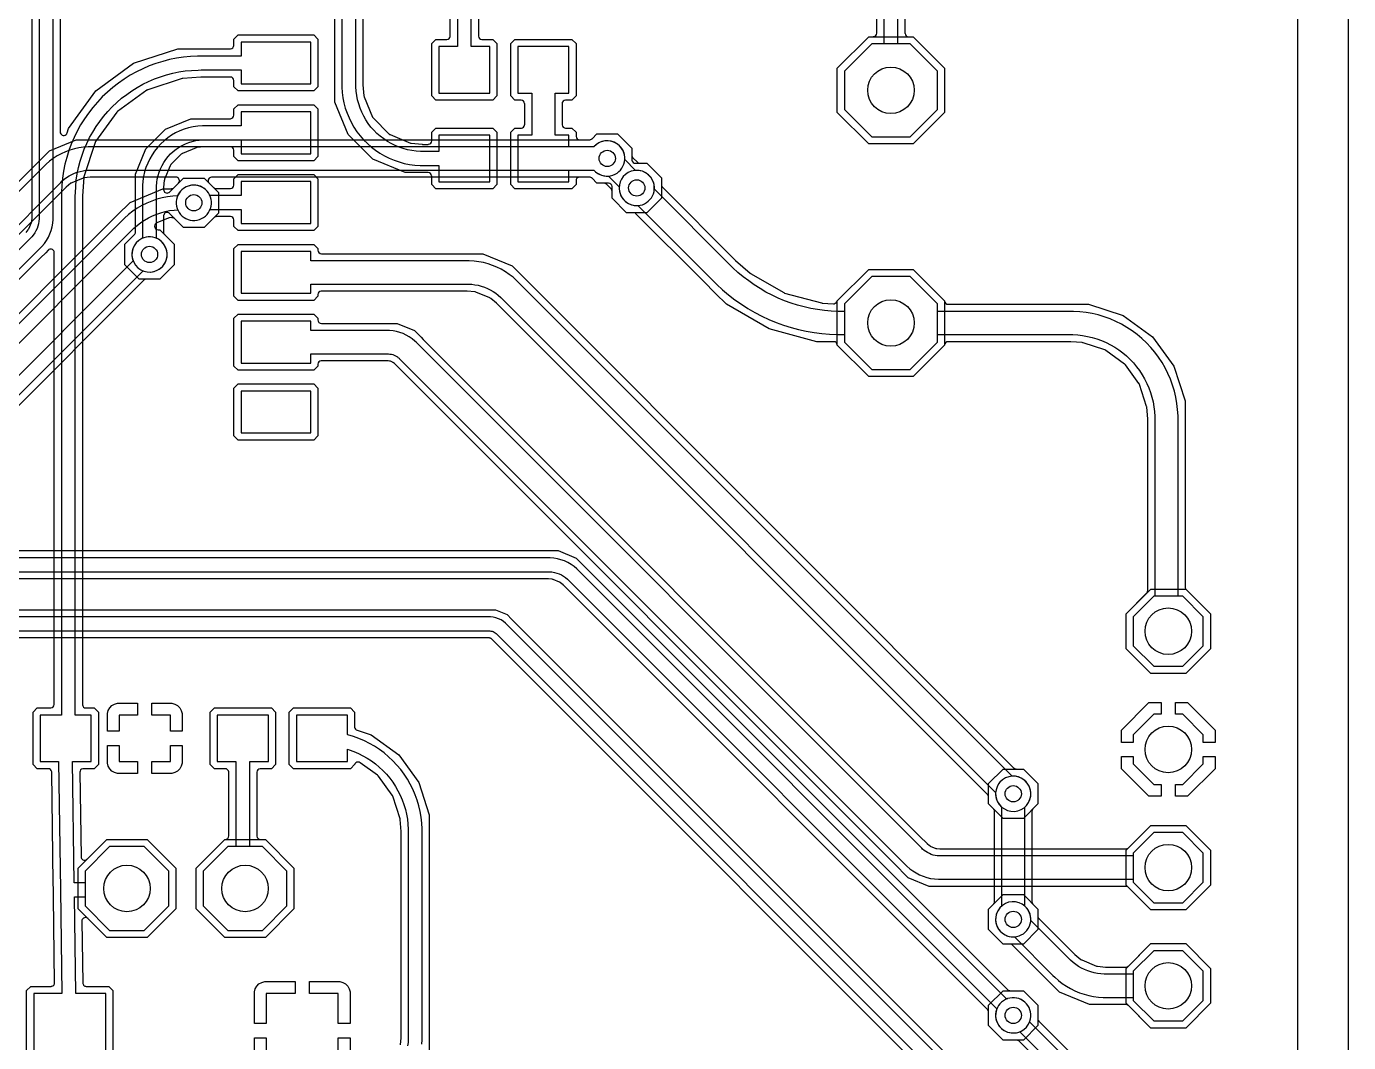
# Model space of a CAD drawing. Header units: millimetres. Extents: x 0 to 95, y 0 to 50.
# Drawn here: x 66.57 to 95, y 16.72 to 38.55 of the extents above; entities that cross this region are included whole.
import ezdxf

# ---------------------------------------------------------------- set-up
doc = ezdxf.new("R2010")
doc.units = ezdxf.units.MM

msp = doc.modelspace()

# ---------------------------------------------------------------- linework, layer by layer
at = {"layer": '16_copper'}
for points in [[(93.908, 6.484), (93.908, 43.516), (93.907, 43.524), (93.906, 43.533, 0.087654), (93.896, 43.557), (93.891, 43.563), (93.885, 43.57), (88.57, 48.885), (88.563, 48.891), (88.557, 48.896, 0.087651), (88.532, 48.906), (88.525, 48.907), (88.516, 48.908), (72.259, 48.908), (72.253, 48.907, 0.392588), (72.182, 48.832), (72.182, 43.37), (54.183, 43.37), (54.183, 48.832), (54.182, 48.837, 0.392588), (54.106, 48.908), (6.484, 48.908)], [(65.597, 34.416), (66.707, 35.526), (66.707, 35.526), (67.066, 35.885), (67.636, 36.121), (78.678, 36.121), (78.686, 36.122), (78.695, 36.123, 0.087654), (78.719, 36.133), (78.725, 36.138), (78.732, 36.143), (78.838, 36.249), (79.277, 36.249), (79.588, 35.939), (79.588, 35.789), (79.589, 35.78), (79.59, 35.772, 0.087654), (79.6, 35.747), (79.605, 35.742), (79.61, 35.735), (79.709, 35.637), (79.715, 35.632), (79.722, 35.626, 0.087651), (79.746, 35.616), (79.754, 35.616), (79.763, 35.614), (79.912, 35.614), (80.223, 35.304), (80.223, 35.154), (80.224, 35.147), (80.224, 35.142), (80.225, 35.14), (80.225, 35.137, 0.01577), (80.226, 35.132), (80.229, 35.126), (80.23, 35.121), (80.232, 35.119), (80.233, 35.117, 0.06891), (80.245, 35.1), (81.817, 33.528), (81.819, 33.527), (81.82, 33.525), (82.13, 33.254), (82.136, 33.25), (82.142, 33.245), (82.853, 32.835), (82.86, 32.832), (82.871, 32.827), (83.665, 32.614), (83.671, 32.614), (83.679, 32.612), (83.925, 32.596), (83.933, 32.596), (83.941, 32.597, 0.259317), (84.005, 32.657), (84.005, 32.658), (84.681, 33.335), (85.636, 33.335), (86.311, 32.66), (86.311, 31.705), (85.636, 31.03), (84.681, 31.03), (84.006, 31.705), (84.006, 31.71, 0.392588), (83.93, 31.78), (83.565, 31.78), (82.541, 32.054), (81.623, 32.585), (81.388, 32.819), (81.388, 32.819), (81.129, 33.079), (81.129, 33.079), (81.108, 33.1), (79.676, 34.531), (79.67, 34.536), (79.663, 34.541, 0.087651), (79.639, 34.551), (79.631, 34.552), (79.622, 34.553), (79.473, 34.553), (79.162, 34.864), (79.162, 35.014), (79.161, 35.022), (79.16, 35.031, 0.087654), (79.15, 35.055), (79.145, 35.061), (79.14, 35.068), (79.041, 35.166), (79.035, 35.171), (79.028, 35.176, 0.087651), (79.004, 35.186), (78.996, 35.187), (78.987, 35.188), (78.838, 35.188), (78.732, 35.294), (78.725, 35.299), (78.719, 35.305, 0.087651), (78.694, 35.315), (78.687, 35.315), (78.678, 35.316), (70.552, 35.316), (70.549, 35.316), (70.546, 35.316, 0.548396), (70.485, 35.203), (70.491, 35.196), (70.495, 35.19, 0.015772), (70.498, 35.186), (70.698, 34.986), (70.698, 34.546), (70.387, 34.236), (69.948, 34.236), (69.76, 34.424), (69.759, 34.424), (69.758, 34.425, 0.144302), (69.719, 34.445), (69.708, 34.445), (69.7, 34.446), (69.699, 34.445), (69.698, 34.446), (69.638, 34.44, 0.004816), (69.636, 34.439), (69.622, 34.436), (69.617, 34.434, 0.001963), (69.616, 34.434), (69.37, 34.332), (69.364, 34.329), (69.358, 34.326, 0.747777), (69.399, 34.186), (69.435, 34.186), (69.746, 33.875), (69.746, 33.435), (69.435, 33.124), (69.144, 33.124), (69.135, 33.123), (69.127, 33.123, 0.087654), (69.102, 33.112), (69.097, 33.107), (69.09, 33.102), (62.99, 27.003)], [(65.919, 33.815), (67.309, 35.205), (67.332, 35.228), (67.38, 35.27), (67.432, 35.308), (67.486, 35.343), (67.542, 35.374), (67.601, 35.4), (67.661, 35.423), (67.722, 35.441), (67.785, 35.454), (67.849, 35.464), (67.913, 35.468), (67.945, 35.469), (78.773, 35.469), (78.808, 35.434, 0.198813), (79.082, 35.341), (79.314, 35.108), (79.314, 35.059, 0.414103), (79.717, 34.706), (81.356, 33.067), (81.415, 33.007), (81.54, 32.893), (81.669, 32.785), (81.804, 32.682), (81.942, 32.585), (82.085, 32.494), (82.231, 32.409), (82.381, 32.331), (82.534, 32.26), (82.69, 32.195), (82.849, 32.137), (83.011, 32.086), (83.174, 32.043), (83.339, 32.006), (83.505, 31.977), (83.673, 31.955), (83.841, 31.94), (84.01, 31.933), (84.159, 31.933), (84.159, 31.768), (84.745, 31.183), (85.573, 31.183), (86.159, 31.768), (86.159, 32.597), (85.573, 33.183), (84.745, 33.183), (84.159, 32.597), (84.159, 32.433), (84.095, 32.433), (84.021, 32.433), (83.874, 32.44), (83.728, 32.453), (83.582, 32.472), (83.437, 32.497), (83.293, 32.529), (83.151, 32.567), (83.01, 32.612), (82.872, 32.662), (82.736, 32.718), (82.603, 32.78), (82.472, 32.848), (82.345, 32.922), (82.22, 33.001), (82.1, 33.086), (81.983, 33.175), (81.87, 33.27), (81.762, 33.369), (81.709, 33.421), (80.071, 35.059), (80.071, 35.109, 0.414103), (79.668, 35.462), (79.436, 35.694), (79.436, 35.744, 0.668045), (78.773, 35.969), (67.895, 35.969), (67.795, 35.962), (67.696, 35.947), (67.599, 35.926), (67.503, 35.898), (67.409, 35.863), (67.318, 35.821), (67.23, 35.774), (67.146, 35.72), (67.066, 35.66), (66.991, 35.594), (66.955, 35.559), (65.565, 34.169)], [(62.24, 28.219), (68.414, 34.393), (68.525, 34.504), (68.796, 34.775), (69.505, 35.069), (69.688, 35.069), (69.696, 35.07), (69.705, 35.071, 0.087664), (69.729, 35.081), (69.735, 35.086), (69.742, 35.091), (69.837, 35.186), (69.839, 35.189), (69.841, 35.19, 0.54841), (69.804, 35.313), (69.795, 35.315), (69.788, 35.316, 0.015781), (69.783, 35.316), (67.945, 35.316), (67.941, 35.316), (67.938, 35.316), (67.807, 35.303), (67.806, 35.303), (67.805, 35.303), (67.791, 35.299), (67.785, 35.298, 0.001972), (67.785, 35.298), (67.543, 35.197), (67.542, 35.197), (67.542, 35.197), (67.529, 35.189), (67.524, 35.186, 0.001974), (67.524, 35.186), (67.422, 35.102), (67.42, 35.1), (67.417, 35.097), (67.276, 34.957), (67.276, 34.957), (66.166, 33.847)], [(62.449, 27.788), (68.845, 34.184), (68.88, 34.218), (68.952, 34.281), (69.029, 34.34), (69.109, 34.394), (69.193, 34.442), (69.279, 34.485), (69.369, 34.522), (69.46, 34.553), (69.553, 34.578), (69.648, 34.597), (69.744, 34.609), (69.821, 34.614), (69.828, 34.599), (69.852, 34.556, 1), (70.483, 34.977), (70.452, 35.016, 0.534512), (69.828, 34.934), (69.82, 34.916), (69.714, 34.909), (69.599, 34.893), (69.485, 34.871), (69.373, 34.841), (69.263, 34.803), (69.155, 34.759), (69.051, 34.707), (68.95, 34.649), (68.853, 34.585), (68.761, 34.514), (68.674, 34.437), (62.281, 28.044)], [(20.637, 27.155), (62.865, 27.155), (62.872, 27.156), (62.879, 27.156, 0.102461), (62.937, 27.174), (62.942, 27.177), (62.951, 27.182), (62.966, 27.195), (62.971, 27.199), (69.076, 33.303), (69.093, 33.296, 1), (69.337, 34.014), (69.289, 34.027, 0.577349), (68.856, 33.533), (68.863, 33.516), (62.803, 27.455), (20.7, 27.455)], [(66.228, 26.838), (77.788, 26.838), (77.814, 26.837), (77.868, 26.832), (77.921, 26.823), (77.973, 26.809), (78.023, 26.791), (78.072, 26.768), (78.119, 26.741), (78.163, 26.71), (78.204, 26.676), (78.223, 26.657), (87.437, 17.443), (87.43, 17.426, 1), (88.148, 17.182), (88.16, 17.23, 0.577349), (87.667, 17.663), (87.649, 17.655), (78.436, 26.869), (78.407, 26.897), (78.346, 26.949), (78.28, 26.995), (78.211, 27.035), (78.139, 27.069), (78.063, 27.096), (77.986, 27.117), (77.907, 27.131), (77.828, 27.138), (66.228, 27.138)], [(66.361, 27.29), (78, 27.29), (78.393, 27.127), (78.543, 26.977), (78.654, 26.866), (87.663, 17.857), (87.67, 17.852), (87.677, 17.846, 0.087651), (87.701, 17.836), (87.709, 17.836), (87.717, 17.834), (88.009, 17.834), (88.319, 17.524), (88.319, 17.084), (88.009, 16.773), (87.569, 16.773), (87.258, 17.084), (87.258, 17.375), (87.257, 17.384), (87.256, 17.392, 0.087654), (87.246, 17.416), (87.241, 17.422), (87.236, 17.429), (78.227, 26.438), (78.116, 26.549), (78.113, 26.551), (78.11, 26.554), (78.051, 26.602), (78.051, 26.603), (78.05, 26.603), (78.047, 26.605), (78.044, 26.607), (78.04, 26.609), (78.038, 26.611), (78.033, 26.614, 0.00198), (78.032, 26.614), (77.892, 26.672), (77.892, 26.672), (77.891, 26.672), (77.877, 26.676), (77.871, 26.677, 0.001969), (77.871, 26.677), (77.795, 26.685), (77.791, 26.685), (77.788, 26.685), (66.361, 26.685)], [(87.649, 14.957), (76.873, 25.732), (76.827, 25.77), (76.776, 25.802), (76.722, 25.828), (76.665, 25.847), (76.607, 25.861), (76.547, 25.867), (66.228, 25.867), (66.221, 25.885, 1), (65.541, 25.55), (65.566, 25.507, 0.577351), (66.221, 25.55), (66.228, 25.568), (76.517, 25.568), (76.531, 25.567, 0.074832), (76.582, 25.558), (76.607, 25.55), (76.63, 25.538, 0.074826), (76.673, 25.508), (76.682, 25.499), (87.437, 14.744)], [(87.236, 14.73), (76.575, 25.391), (76.572, 25.394), (76.569, 25.396, 0.008226), (76.567, 25.398), (76.561, 25.402), (76.557, 25.404), (76.554, 25.405), (76.55, 25.408, 0.002479), (76.549, 25.409), (76.548, 25.409, 0.004354), (76.546, 25.41), (76.541, 25.411), (76.538, 25.412), (76.533, 25.413), (76.532, 25.413), (76.526, 25.415, 0.001515), (76.526, 25.415), (76.525, 25.415, 0.024837), (76.517, 25.415), (66.361, 25.415)]]:
    msp.add_lwpolyline(points, format="xyb", dxfattribs=at)
for points in [[(84.681, 36.03), (84.006, 36.705), (84.006, 37.66), (84.681, 38.335), (85.636, 38.335), (86.311, 37.66), (86.311, 36.705), (85.636, 36.03)], [(86.159, 36.768), (86.159, 37.597), (85.573, 38.183), (84.745, 38.183), (84.159, 37.597), (84.159, 36.768), (84.745, 36.183), (85.573, 36.183)], [(90.747, 24.652), (90.216, 25.183), (90.216, 25.934), (90.747, 26.465), (91.498, 26.465), (92.029, 25.934), (92.029, 25.183), (91.498, 24.652)], [(91.877, 25.246), (91.877, 25.871), (91.435, 26.313), (90.81, 26.313), (90.368, 25.871), (90.368, 25.246), (90.81, 24.805), (91.435, 24.805)], [(90.115, 23.171), (90.115, 23.436), (90.705, 24.027), (90.97, 24.027), (90.97, 23.773), (90.81, 23.773), (90.368, 23.331), (90.368, 23.171)], [(91.877, 23.171), (91.877, 23.331), (91.435, 23.773), (91.275, 23.773), (91.275, 24.027), (91.54, 24.027), (92.13, 23.436), (92.13, 23.171)], [(90.705, 22.011), (90.115, 22.601), (90.115, 22.866), (90.368, 22.866), (90.368, 22.706), (90.81, 22.265), (90.97, 22.265), (90.97, 22.011)], [(91.275, 22.265), (91.435, 22.265), (91.877, 22.706), (91.877, 22.866), (92.13, 22.866), (92.13, 22.601), (91.54, 22.011), (91.275, 22.011)], [(90.747, 19.572), (90.216, 20.103), (90.216, 20.854), (90.747, 21.385), (91.498, 21.385), (92.029, 20.854), (92.029, 20.103), (91.498, 19.572)], [(68.294, 18.979), (67.678, 19.595), (67.678, 20.467), (68.294, 21.084), (69.166, 21.084), (69.782, 20.467), (69.782, 19.595), (69.166, 18.979)], [(70.834, 18.979), (70.218, 19.595), (70.218, 20.467), (70.834, 21.084), (71.706, 21.084), (72.322, 20.467), (72.322, 19.595), (71.706, 18.979)], [(91.877, 20.166), (91.877, 20.791), (91.435, 21.233), (90.81, 21.233), (90.368, 20.791), (90.368, 20.166), (90.81, 19.725), (91.435, 19.725)], [(69.63, 19.658), (69.63, 20.404), (69.103, 20.931), (68.357, 20.931), (67.83, 20.404), (67.83, 19.658), (68.357, 19.131), (69.103, 19.131)], [(72.17, 19.658), (72.17, 20.404), (71.643, 20.931), (70.897, 20.931), (70.37, 20.404), (70.37, 19.658), (70.897, 19.131), (71.643, 19.131)], [(90.747, 17.032), (90.216, 17.563), (90.216, 18.314), (90.747, 18.845), (91.498, 18.845), (92.029, 18.314), (92.029, 17.563), (91.498, 17.032)], [(91.877, 17.626), (91.877, 18.251), (91.435, 18.693), (90.81, 18.693), (90.368, 18.251), (90.368, 17.626), (90.81, 17.185), (91.435, 17.185)]]:
    msp.add_lwpolyline(points, close=True, dxfattribs=at)
msp.add_lwpolyline([(66.361, 26.02), (76.654, 26.02), (76.906, 25.916), (77.002, 25.819), (77.002, 25.819), (87.663, 15.158)], dxfattribs=at)
for points in [[(87.569, 18.837), (87.258, 19.148), (87.258, 19.587), (87.364, 19.693), (87.369, 19.7), (87.375, 19.706, 0.087651), (87.385, 19.731), (87.385, 19.738), (87.386, 19.747), (87.386, 21.687), (87.385, 21.695), (87.384, 21.704, 0.087654), (87.374, 21.728), (87.369, 21.734), (87.364, 21.741), (87.258, 21.846), (87.258, 22.286), (87.569, 22.597), (88.009, 22.597), (88.319, 22.286), (88.319, 21.846), (88.213, 21.741), (88.208, 21.734), (88.203, 21.727, 0.087651), (88.193, 21.703), (88.192, 21.695), (88.191, 21.687), (88.191, 19.747), (88.192, 19.739), (88.193, 19.73, 0.087654), (88.203, 19.706), (88.208, 19.7), (88.213, 19.693), (88.319, 19.587), (88.319, 19.148), (88.009, 18.837)], [(87.863, 18.996, 0.621711), (88.039, 19.652), (88.039, 21.781), (88.074, 21.816, 1), (87.504, 22.316), (87.474, 22.277, 0.376267), (87.539, 21.781), (87.539, 19.652), (87.504, 19.617, 0.668178), (87.814, 18.989)]]:
    msp.add_lwpolyline(points, format="xyb", close=True, dxfattribs=at)
at = {"layer": '1_copper'}
for points in [[(93.908, 6.484), (93.908, 43.516), (93.907, 43.524), (93.906, 43.533, 0.087654), (93.896, 43.557), (93.891, 43.563), (93.885, 43.57), (88.57, 48.885), (88.563, 48.891), (88.557, 48.896, 0.087651), (88.532, 48.906), (88.525, 48.907), (88.516, 48.908), (73.342, 48.908), (73.337, 48.907, 0.392588), (73.266, 48.832), (73.266, 43.256), (53.099, 43.256)], [(85.461, 41.669), (85.461, 38.411), (85.462, 38.405, 0.392588), (85.537, 38.335), (85.636, 38.335), (86.311, 37.66), (86.311, 36.705), (85.636, 36.03), (84.681, 36.03), (84.006, 36.705), (84.006, 37.66), (84.681, 38.335), (84.78, 38.335), (84.786, 38.336, 0.392588), (84.856, 38.411), (84.856, 41.413)], [(66.559, 34.126), (66.607, 34.185), (66.608, 34.186), (66.608, 34.186), (66.616, 34.198), (66.619, 34.204, 0.00198), (66.619, 34.204), (66.677, 34.344), (66.677, 34.345), (66.677, 34.345), (66.681, 34.359), (66.682, 34.365, 0.001969), (66.682, 34.366), (66.69, 34.441), (66.69, 34.445), (66.69, 34.449), (66.69, 39.356)], [(67.295, 39.08), (67.295, 36.29), (67.296, 36.28), (67.297, 36.27, 0.65539), (67.436, 36.249), (67.439, 36.256), (67.444, 36.266), (67.476, 36.365), (68.064, 37.175), (68.874, 37.763), (69.826, 38.072), (70.954, 38.072), (70.96, 38.073, 0.392588), (71.03, 38.149), (71.03, 38.283), (71.119, 38.372), (72.746, 38.372), (72.835, 38.283), (72.835, 37.257), (72.746, 37.168), (71.119, 37.168), (71.03, 37.257), (71.03, 37.391), (71.029, 37.397, 0.392588), (70.954, 37.468), (70.326, 37.468), (70.323, 37.467), (70.32, 37.467), (69.932, 37.437), (69.925, 37.435), (69.915, 37.433), (69.177, 37.194), (69.176, 37.193), (69.175, 37.193), (69.165, 37.188), (69.158, 37.184, 0.006887), (69.156, 37.183), (68.529, 36.727), (68.528, 36.726), (68.526, 36.725), (68.519, 36.717), (68.513, 36.712, 0.006878), (68.512, 36.71), (68.056, 36.083), (68.055, 36.081), (68.054, 36.08), (68.049, 36.07), (68.046, 36.063, 0.00688), (68.045, 36.061), (67.805, 35.324), (67.804, 35.316), (67.802, 35.306), (67.771, 34.918), (67.772, 34.916), (67.771, 34.912), (67.771, 23.985), (67.772, 23.98, 0.392588), (67.847, 23.909), (68.026, 23.909), (68.115, 23.82), (68.115, 22.694), (68.026, 22.604), (67.792, 22.604), (67.786, 22.604), (67.78, 22.603, 0.371212), (67.716, 22.527), (67.742, 20.714), (67.742, 20.712), (67.742, 20.709, 0.54841), (67.855, 20.649), (67.862, 20.654), (67.869, 20.659, 0.012294), (67.872, 20.661), (68.294, 21.084), (69.166, 21.084), (69.782, 20.467), (69.782, 19.595), (69.166, 18.979), (68.294, 18.979), (67.891, 19.382), (67.888, 19.384), (67.886, 19.387, 0.548401), (67.763, 19.348), (67.762, 19.34), (67.761, 19.333, 0.019257), (67.761, 19.327), (67.779, 18.003), (67.78, 17.998), (67.78, 17.997), (67.78, 17.997), (67.78, 17.992, 0.127128), (67.795, 17.958), (67.798, 17.953, 0.21536), (67.855, 17.927), (68.338, 17.927), (68.427, 17.838), (68.427, 16.095)], [(73.804, 38.959), (73.804, 37.306), (73.804, 37.303), (73.804, 37.299), (73.827, 37.063), (73.827, 37.062), (73.827, 37.061), (73.831, 37.048), (73.832, 37.042, 0.001972), (73.833, 37.041), (74.013, 36.605), (74.015, 36.602), (74.017, 36.597, 0.06891), (74.03, 36.581), (74.363, 36.247), (74.367, 36.245), (74.37, 36.241, 0.068916), (74.388, 36.231), (74.824, 36.05), (74.824, 36.05), (74.825, 36.05), (74.839, 36.046), (74.845, 36.045, 0.001969), (74.845, 36.045), (75.081, 36.022), (75.085, 36.022), (75.089, 36.021), (75.206, 36.021), (75.212, 36.022, 0.392588), (75.283, 36.097), (75.283, 36.282), (75.372, 36.371), (76.598, 36.371), (76.687, 36.282), (76.687, 35.156), (76.598, 35.066), (75.372, 35.066), (75.283, 35.156), (75.283, 35.34), (75.282, 35.346, 0.392588), (75.206, 35.416), (74.713, 35.416), (74.018, 35.704), (73.487, 36.236), (73.199, 36.93), (73.199, 38.735)], [(76.287, 38.8), (76.287, 38.352), (76.288, 38.347, 0.392588), (76.364, 38.276), (76.598, 38.276), (76.687, 38.187), (76.687, 37.061), (76.598, 36.971), (75.372, 36.971), (75.283, 37.061), (75.283, 38.187), (75.372, 38.276), (75.606, 38.276), (75.612, 38.277, 0.334879), (75.68, 38.337), (75.682, 38.342), (75.682, 38.344), (75.682, 38.344), (75.682, 38.347), (75.683, 38.352), (75.683, 38.8)], [(66.573, 16.095), (66.573, 17.838), (66.662, 17.927), (67.098, 17.927), (67.104, 17.928), (67.111, 17.928, 0.371212), (67.174, 18.005), (67.149, 19.842), (67.148, 19.847, 0.01103), (67.148, 19.85), (67.147, 19.858), (67.147, 19.859), (67.147, 19.997), (67.147, 19.998), (67.147, 19.998), (67.144, 20.153), (67.144, 20.153), (67.111, 22.529), (67.111, 22.534), (67.111, 22.54, 0.371202), (67.035, 22.604), (66.799, 22.604), (66.71, 22.694), (66.71, 23.82), (66.799, 23.909), (67.09, 23.909), (67.096, 23.91, 0.392588), (67.166, 23.985), (67.166, 33.693), (67.166, 33.696), (67.166, 33.699, 0.548403), (67.053, 33.76), (67.046, 33.755), (67.04, 33.751, 0.01578), (67.036, 33.747), (66.982, 33.693), (66.982, 33.693), (66.871, 33.582), (65.637, 32.348)], [(74.612, 16.67), (74.627, 16.82), (74.627, 16.824), (74.628, 16.827), (74.628, 21.249), (74.627, 21.252), (74.627, 21.255), (74.607, 21.51), (74.606, 21.518), (74.604, 21.528), (74.446, 22.012), (74.446, 22.014), (74.445, 22.015), (74.44, 22.025), (74.437, 22.032, 0.006879), (74.436, 22.034), (74.136, 22.446), (74.135, 22.447), (74.134, 22.448), (74.126, 22.456), (74.121, 22.462, 0.006878), (74.119, 22.463), (73.746, 22.734), (73.739, 22.738), (73.732, 22.742, 0.352611), (73.633, 22.707), (73.631, 22.7), (73.631, 22.699), (73.536, 22.604), (72.309, 22.604), (72.22, 22.694), (72.22, 23.82), (72.309, 23.909), (73.536, 23.909), (73.625, 23.82), (73.625, 23.505), (73.626, 23.501), (73.625, 23.496, 0.291651), (73.678, 23.433), (73.984, 23.333), (74.576, 22.903), (75.006, 22.311), (75.232, 21.615), (75.232, 16.539)], [(89.164, 15.501), (87.914, 16.751), (87.907, 16.756), (87.901, 16.761, 0.087651), (87.876, 16.771), (87.869, 16.772), (87.86, 16.773), (87.569, 16.773), (87.258, 17.084), (87.258, 17.524), (87.569, 17.834), (88.009, 17.834), (88.319, 17.524), (88.319, 17.232), (88.321, 17.224), (88.321, 17.215, 0.087654), (88.332, 17.191), (88.336, 17.185), (88.342, 17.178), (89.683, 15.837)], [(89.575, 15.729), (88.14, 17.164), (88.148, 17.182, 1), (87.43, 17.426), (87.417, 17.378, 0.577349), (87.911, 16.945), (87.928, 16.952), (89.363, 15.517)]]:
    msp.add_lwpolyline(points, format="xyb", dxfattribs=at)
for points in [[(85.009, 41.413), (85.009, 38.183), (84.745, 38.183), (84.159, 37.597), (84.159, 36.768), (84.745, 36.183), (85.573, 36.183), (86.159, 36.768), (86.159, 37.597), (85.573, 38.183), (85.309, 38.183), (85.309, 41.45)], [(66.843, 39.128), (66.843, 34.449), (66.842, 34.422), (66.837, 34.368), (66.828, 34.315), (66.814, 34.263), (66.796, 34.213), (66.773, 34.164), (66.746, 34.117), (66.715, 34.073), (66.681, 34.032), (66.662, 34.013), (65.206, 32.557)], [(65.418, 32.345), (66.874, 33.801), (66.902, 33.829), (66.954, 33.89), (67, 33.956), (67.04, 34.025), (67.074, 34.098), (67.101, 34.173), (67.122, 34.25), (67.136, 34.329), (67.142, 34.409), (67.142, 39.08)], [(75.835, 39.029), (75.835, 38.124), (75.435, 38.124), (75.435, 37.124), (76.535, 37.124), (76.535, 38.124), (76.135, 38.124), (76.135, 39.029)], [(73.351, 38.735), (73.351, 37.249), (73.359, 37.136), (73.374, 37.023), (73.396, 36.911), (73.425, 36.802), (73.462, 36.694), (73.505, 36.589), (73.556, 36.487), (73.612, 36.388), (73.676, 36.294), (73.745, 36.203), (73.82, 36.118), (73.9, 36.037), (73.986, 35.962), (74.076, 35.893), (74.171, 35.83), (74.269, 35.773), (74.371, 35.723), (74.476, 35.679), (74.584, 35.643), (74.694, 35.613), (74.806, 35.591), (74.918, 35.576), (75.032, 35.569), (75.435, 35.569), (75.435, 35.219), (76.535, 35.219), (76.535, 36.219), (75.435, 36.219), (75.435, 35.869), (75.089, 35.869), (75.042, 35.87), (74.948, 35.876), (74.855, 35.888), (74.762, 35.906), (74.671, 35.931), (74.582, 35.961), (74.495, 35.997), (74.411, 36.038), (74.33, 36.086), (74.251, 36.138), (74.177, 36.195), (74.106, 36.257), (74.04, 36.324), (73.978, 36.394), (73.92, 36.469), (73.868, 36.547), (73.821, 36.629), (73.779, 36.713), (73.743, 36.8), (73.713, 36.889), (73.689, 36.98), (73.67, 37.072), (73.658, 37.165), (73.652, 37.259), (73.651, 37.306), (73.651, 38.771)], [(68.275, 16.175), (68.275, 17.775), (67.63, 17.775), (67.601, 19.85), (67.83, 19.85), (67.83, 19.658), (68.357, 19.131), (69.103, 19.131), (69.63, 19.658), (69.63, 20.404), (69.103, 20.931), (68.357, 20.931), (67.83, 20.404), (67.83, 20.15), (67.597, 20.15), (67.561, 22.757), (67.963, 22.757), (67.963, 23.757), (67.619, 23.757), (67.619, 34.912), (67.62, 34.981), (67.627, 35.118), (67.64, 35.255), (67.661, 35.39), (67.689, 35.525), (67.723, 35.657), (67.764, 35.788), (67.812, 35.917), (67.866, 36.043), (67.926, 36.166), (67.993, 36.286), (68.066, 36.402), (68.144, 36.515), (68.228, 36.623), (68.317, 36.728), (68.412, 36.827), (68.511, 36.922), (68.615, 37.011), (68.724, 37.095), (68.836, 37.173), (68.953, 37.246), (69.073, 37.312), (69.196, 37.373), (69.322, 37.427), (69.451, 37.474), (69.581, 37.516), (69.714, 37.55), (69.849, 37.578), (69.984, 37.598), (70.121, 37.612), (70.258, 37.619), (70.326, 37.62), (71.183, 37.62), (71.183, 37.32), (72.683, 37.32), (72.683, 38.22), (71.183, 38.22), (71.183, 37.92), (70.25, 37.92), (70.098, 37.912), (69.946, 37.897), (69.795, 37.874), (69.646, 37.843), (69.499, 37.805), (69.353, 37.759), (69.21, 37.706), (69.07, 37.646), (68.933, 37.579), (68.8, 37.505), (68.671, 37.424), (68.546, 37.337), (68.425, 37.244), (68.309, 37.145), (68.199, 37.04), (68.094, 36.929), (67.995, 36.814), (67.901, 36.693), (67.814, 36.568), (67.734, 36.439), (67.66, 36.305), (67.593, 36.169), (67.532, 36.028), (67.479, 35.886), (67.434, 35.74), (67.396, 35.593), (67.365, 35.443), (67.342, 35.293), (67.326, 35.141), (67.319, 34.989), (67.319, 23.757), (66.862, 23.757), (66.862, 22.757), (67.261, 22.757), (67.299, 19.998), (67.33, 17.775), (66.725, 17.775), (66.725, 16.175)], [(75.073, 16.688), (75.08, 16.781), (75.08, 21.312), (75.073, 21.437), (75.058, 21.562), (75.036, 21.686), (75.007, 21.808), (74.971, 21.928), (74.928, 22.046), (74.879, 22.162), (74.822, 22.274), (74.76, 22.382), (74.691, 22.487), (74.616, 22.588), (74.535, 22.684), (74.449, 22.776), (74.357, 22.862), (74.261, 22.942), (74.161, 23.017), (74.056, 23.086), (73.947, 23.149), (73.835, 23.206), (73.719, 23.255), (73.601, 23.298), (73.481, 23.334), (73.472, 23.336), (73.472, 23.757), (72.373, 23.757), (72.373, 22.757), (73.472, 22.757), (73.472, 23.023), (73.507, 23.013), (73.608, 22.976), (73.708, 22.933), (73.804, 22.884), (73.898, 22.83), (73.988, 22.771), (74.075, 22.706), (74.157, 22.637), (74.236, 22.563), (74.31, 22.484), (74.38, 22.401), (74.444, 22.315), (74.503, 22.225), (74.557, 22.131), (74.606, 22.034), (74.649, 21.935), (74.686, 21.834), (74.717, 21.73), (74.742, 21.625), (74.76, 21.519), (74.773, 21.411), (74.779, 21.303), (74.78, 21.249), (74.78, 16.827), (74.779, 16.792), (74.774, 16.721), (74.764, 16.65)], [(71.471, 16.142), (71.471, 16.823), (71.725, 16.823), (71.725, 16.175)], [(73.275, 16.175), (73.275, 16.823), (73.529, 16.823), (73.529, 16.142)]]:
    msp.add_lwpolyline(points, dxfattribs=at)
for points in [[(79.473, 34.553), (79.162, 34.864), (79.162, 35.112), (79.161, 35.118, 0.392588), (79.086, 35.188), (78.838, 35.188), (78.732, 35.294), (78.725, 35.299), (78.719, 35.305, 0.087651), (78.694, 35.315), (78.687, 35.315), (78.678, 35.316), (78.464, 35.316), (78.458, 35.316, 0.392588), (78.387, 35.24), (78.387, 35.156), (78.298, 35.066), (77.072, 35.066), (76.983, 35.156), (76.983, 36.282), (77.072, 36.371), (77.206, 36.371), (77.212, 36.372, 0.334879), (77.28, 36.432), (77.282, 36.437), (77.282, 36.439), (77.282, 36.439), (77.282, 36.442), (77.283, 36.447), (77.283, 36.895), (77.282, 36.901, 0.392588), (77.206, 36.971), (77.072, 36.971), (76.983, 37.061), (76.983, 38.187), (77.072, 38.276), (78.298, 38.276), (78.387, 38.187), (78.387, 37.061), (78.298, 36.971), (78.164, 36.971), (78.158, 36.971, 0.392588), (78.087, 36.895), (78.087, 36.447), (78.088, 36.442, 0.392588), (78.164, 36.371), (78.298, 36.371), (78.387, 36.282), (78.387, 36.197), (78.388, 36.192, 0.392588), (78.464, 36.121), (78.678, 36.121), (78.686, 36.122), (78.695, 36.123, 0.087654), (78.719, 36.133), (78.725, 36.138), (78.732, 36.143), (78.838, 36.249), (79.277, 36.249), (79.588, 35.939), (79.588, 35.691), (79.589, 35.685, 0.392588), (79.664, 35.614), (79.912, 35.614), (80.223, 35.304), (80.223, 34.864), (79.912, 34.553)], [(78.235, 35.469), (78.773, 35.469), (78.808, 35.434, 1), (79.307, 36.004), (79.268, 36.034, 0.376267), (78.773, 35.969), (78.235, 35.969), (78.235, 36.219), (77.935, 36.219), (77.935, 37.124), (78.235, 37.124), (78.235, 38.124), (77.135, 38.124), (77.135, 37.124), (77.435, 37.124), (77.435, 36.219), (77.135, 36.219), (77.135, 35.219), (78.235, 35.219)], [(68.995, 33.124), (68.684, 33.435), (68.684, 33.875), (68.89, 34.081), (68.895, 34.087), (68.901, 34.094, 0.087651), (68.911, 34.119), (68.911, 34.126), (68.913, 34.135), (68.913, 35.38), (69.139, 35.927), (69.558, 36.346), (70.105, 36.572), (70.954, 36.572), (70.96, 36.573, 0.392588), (71.03, 36.649), (71.03, 36.783), (71.119, 36.872), (72.746, 36.872), (72.835, 36.783), (72.835, 35.757), (72.746, 35.668), (71.119, 35.668), (71.03, 35.757), (71.03, 35.891), (71.029, 35.897, 0.392588), (70.954, 35.968), (70.401, 35.968), (70.398, 35.967), (70.394, 35.967), (70.236, 35.952), (70.235, 35.952), (70.235, 35.952), (70.221, 35.948), (70.215, 35.947, 0.001972), (70.215, 35.946), (69.923, 35.826), (69.92, 35.823), (69.915, 35.822, 0.06891), (69.899, 35.809), (69.676, 35.586), (69.675, 35.585), (69.674, 35.584), (69.673, 35.583), (69.67, 35.58, 0.068916), (69.659, 35.562), (69.539, 35.27), (69.539, 35.27), (69.538, 35.269), (69.536, 35.259), (69.534, 35.252, 0.00789), (69.533, 35.249), (69.533, 35.249), (69.533, 35.249), (69.518, 35.091), (69.518, 35.088), (69.517, 35.084), (69.517, 35.05, 0.57289), (69.631, 34.984), (69.638, 34.989), (69.644, 34.993, 0.015772), (69.647, 34.997), (69.948, 35.297), (70.387, 35.297), (70.589, 35.095), (70.596, 35.09), (70.603, 35.084, 0.087651), (70.627, 35.074), (70.635, 35.074), (70.643, 35.072), (70.954, 35.072), (70.96, 35.073, 0.371552), (71.029, 35.143), (71.029, 35.143), (71.029, 35.143), (71.03, 35.149), (71.03, 35.283), (71.119, 35.372), (72.746, 35.372), (72.835, 35.283), (72.835, 34.257), (72.746, 34.168), (71.119, 34.168), (71.03, 34.257), (71.03, 34.391), (71.029, 34.397, 0.392588), (70.954, 34.468), (70.651, 34.468), (70.642, 34.466), (70.634, 34.466, 0.087654), (70.609, 34.455), (70.604, 34.451), (70.597, 34.445), (70.387, 34.236), (69.948, 34.236), (69.647, 34.536), (69.645, 34.538), (69.643, 34.54, 0.54841), (69.52, 34.503), (69.519, 34.494), (69.518, 34.487, 0.01577), (69.517, 34.482), (69.517, 34.135), (69.519, 34.126), (69.519, 34.118, 0.087654), (69.53, 34.093), (69.534, 34.088), (69.54, 34.081), (69.746, 33.875), (69.746, 33.435), (69.435, 33.124)], [(71.183, 36.12), (71.183, 35.82), (72.683, 35.82), (72.683, 36.72), (71.183, 36.72), (71.183, 36.42), (70.351, 36.42), (70.252, 36.413), (70.153, 36.398), (70.055, 36.375), (69.96, 36.346), (69.867, 36.309), (69.776, 36.266), (69.69, 36.216), (69.607, 36.16), (69.529, 36.097), (69.456, 36.029), (69.388, 35.956), (69.325, 35.878), (69.269, 35.795), (69.219, 35.709), (69.176, 35.618), (69.139, 35.525), (69.11, 35.43), (69.087, 35.332), (69.072, 35.233), (69.065, 35.134), (69.065, 34.002), (69.047, 33.995, 1), (69.383, 33.315), (69.426, 33.34, 0.577351), (69.383, 33.995), (69.365, 34.002), (69.365, 35.084), (69.366, 35.122), (69.372, 35.2), (69.383, 35.276), (69.4, 35.352), (69.423, 35.426), (69.451, 35.498), (69.485, 35.568), (69.524, 35.635), (69.567, 35.699), (69.616, 35.76), (69.669, 35.816), (69.725, 35.869), (69.786, 35.918), (69.85, 35.961), (69.917, 36), (69.987, 36.034), (70.059, 36.062), (70.133, 36.085), (70.209, 36.102), (70.285, 36.113), (70.363, 36.119), (70.401, 36.12)], [(79.766, 34.712, 1), (79.619, 35.455), (79.571, 35.443, 0.876976), (79.717, 34.706)], [(72.683, 35.22), (71.183, 35.22), (71.183, 34.92), (70.513, 34.92), (70.507, 34.934, 1), (69.828, 34.599), (69.852, 34.556, 0.577351), (70.507, 34.599), (70.516, 34.62), (71.183, 34.62), (71.183, 34.32), (72.683, 34.32)], [(87.569, 21.536), (87.258, 21.846), (87.258, 21.996), (87.257, 22.005), (87.256, 22.013, 0.087654), (87.246, 22.038), (87.241, 22.043), (87.236, 22.05), (76.825, 32.461), (76.736, 32.55), (76.736, 32.55), (76.685, 32.601), (76.682, 32.603), (76.679, 32.606), (76.553, 32.71), (76.552, 32.71), (76.552, 32.711), (76.54, 32.718), (76.534, 32.721, 0.001976), (76.534, 32.721), (76.233, 32.846), (76.232, 32.846), (76.232, 32.846), (76.218, 32.85), (76.212, 32.851, 0.001969), (76.211, 32.851), (76.049, 32.867), (76.045, 32.867), (76.041, 32.868), (76.041, 32.868), (76.041, 32.868), (72.911, 32.868), (72.905, 32.867, 0.372127), (72.836, 32.797), (72.835, 32.791), (72.835, 32.757), (72.746, 32.668), (71.119, 32.668), (71.03, 32.757), (71.03, 33.783), (71.119, 33.872), (72.746, 33.872), (72.835, 33.783), (72.835, 33.749, 0.414214), (72.911, 33.672), (76.382, 33.672), (77.013, 33.411), (77.114, 33.31), (77.303, 33.121), (77.394, 33.03), (87.805, 22.619), (87.812, 22.614), (87.818, 22.609, 0.087651), (87.843, 22.599), (87.85, 22.598), (87.859, 22.597), (88.009, 22.597), (88.319, 22.286), (88.319, 21.846), (88.009, 21.536)], [(76.952, 33.228), (76.867, 33.285), (76.778, 33.336), (76.687, 33.381), (76.592, 33.421), (76.495, 33.454), (76.396, 33.48), (76.296, 33.5), (76.195, 33.513), (76.092, 33.52), (72.683, 33.52), (72.683, 33.72), (71.183, 33.72), (71.183, 32.82), (72.683, 32.82), (72.683, 33.02), (76.041, 33.02), (76.076, 33.019), (76.145, 33.015), (76.214, 33.006), (76.283, 32.992), (76.35, 32.974), (76.416, 32.952), (76.48, 32.925), (76.542, 32.895), (76.602, 32.86), (76.66, 32.821), (76.715, 32.779), (76.768, 32.733), (76.793, 32.709), (87.411, 22.091), (87.411, 22.041, 1), (88.167, 22.091), (88.16, 22.14, 0.376265), (87.764, 22.444), (77.146, 33.062), (77.11, 33.098), (77.033, 33.166)], [(90.747, 24.652), (90.216, 25.183), (90.216, 25.934), (90.658, 26.376), (90.663, 26.383), (90.668, 26.389, 0.087651), (90.678, 26.414), (90.679, 26.421), (90.68, 26.43), (90.68, 30.119), (90.68, 30.122), (90.68, 30.125), (90.66, 30.373), (90.659, 30.38), (90.657, 30.39), (90.504, 30.862), (90.503, 30.863), (90.503, 30.865), (90.497, 30.874), (90.494, 30.881, 0.006887), (90.493, 30.883), (90.201, 31.284), (90.2, 31.285), (90.199, 31.287), (90.192, 31.294), (90.186, 31.3, 0.006878), (90.184, 31.301), (89.783, 31.593), (89.782, 31.593), (89.781, 31.594), (89.771, 31.599), (89.764, 31.603, 0.00688), (89.762, 31.604), (89.29, 31.757), (89.283, 31.758), (89.273, 31.76), (89.025, 31.78), (89.022, 31.78), (89.019, 31.78), (86.387, 31.78), (86.382, 31.779, 0.144354), (86.342, 31.764), (86.337, 31.761, 0.152775), (86.312, 31.709), (86.311, 31.705), (85.636, 31.03), (84.681, 31.03), (84.006, 31.705), (84.006, 32.66), (84.681, 33.335), (85.636, 33.335), (86.311, 32.66), (86.312, 32.655, 0.392588), (86.387, 32.585), (89.409, 32.585), (90.152, 32.343), (90.784, 31.884), (91.243, 31.252), (91.485, 30.509), (91.485, 26.51), (91.486, 26.501), (91.487, 26.493, 0.087654), (91.497, 26.468), (91.502, 26.463), (91.507, 26.456), (92.029, 25.934), (92.029, 25.183), (91.498, 24.652)], [(90.747, 19.572), (90.265, 20.054), (90.259, 20.059), (90.252, 20.065, 0.087651), (90.228, 20.075), (90.22, 20.075), (90.211, 20.076), (85.979, 20.076), (85.532, 20.261), (85.221, 20.573), (85.221, 20.573), (74.627, 31.167), (74.534, 31.259), (74.534, 31.259), (74.487, 31.307), (74.484, 31.309), (74.481, 31.312), (74.461, 31.328, 0.004842), (74.46, 31.329), (74.457, 31.331), (74.456, 31.332), (74.454, 31.333), (74.448, 31.336), (74.443, 31.339, 0.001367), (74.442, 31.34), (74.395, 31.359), (74.394, 31.359), (74.393, 31.36), (74.379, 31.363), (74.373, 31.365, 0.001744), (74.373, 31.365), (74.347, 31.367, 0.024559), (74.34, 31.368), (72.911, 31.368), (72.905, 31.367, 0.372127), (72.836, 31.297), (72.835, 31.291), (72.835, 31.257), (72.746, 31.168), (71.119, 31.168), (71.03, 31.257), (71.03, 32.283), (71.119, 32.372), (72.746, 32.372), (72.835, 32.283), (72.835, 32.249, 0.414214), (72.911, 32.172), (74.541, 32.172), (74.913, 32.018), (75.054, 31.878), (75.101, 31.83), (75.196, 31.736), (75.196, 31.736), (85.79, 21.142), (85.79, 21.142), (85.93, 21.001), (85.933, 20.999), (85.936, 20.996), (85.986, 20.955, 0.004828), (85.988, 20.954), (86, 20.947), (86.005, 20.944, 0.001967), (86.006, 20.943), (86.126, 20.893), (86.127, 20.893), (86.127, 20.893), (86.142, 20.889), (86.147, 20.888), (86.147, 20.888), (86.148, 20.888), (86.213, 20.882, 0.024548), (86.221, 20.881), (90.211, 20.881), (90.22, 20.882), (90.228, 20.883, 0.087654), (90.253, 20.893), (90.258, 20.898), (90.265, 20.903), (90.747, 21.385), (91.498, 21.385), (92.029, 20.854), (92.029, 20.103), (91.498, 19.572)], [(86.198, 20.729), (86.154, 20.733), (86.111, 20.74), (86.068, 20.75), (86.026, 20.764), (85.985, 20.78), (85.945, 20.801), (85.908, 20.824), (85.872, 20.85), (85.838, 20.878), (85.822, 20.894), (74.948, 31.768), (74.921, 31.795), (74.864, 31.843), (74.802, 31.886), (74.737, 31.924), (74.669, 31.955), (74.599, 31.981), (74.526, 32), (74.452, 32.013), (74.377, 32.02), (72.683, 32.02), (72.683, 32.22), (71.183, 32.22), (71.183, 31.32), (72.683, 31.32), (72.683, 31.52), (74.34, 31.52), (74.355, 31.52, 0.057626), (74.418, 31.511), (74.448, 31.503), (74.478, 31.493), (74.506, 31.479), (74.533, 31.464, 0.057626), (74.583, 31.425), (74.594, 31.414), (85.469, 20.54), (85.498, 20.511), (85.562, 20.456), (85.629, 20.407), (85.701, 20.364), (85.775, 20.326), (85.852, 20.294), (85.932, 20.268), (86.013, 20.248), (86.095, 20.235), (86.179, 20.229), (90.368, 20.229), (90.368, 20.166), (90.81, 19.725), (91.435, 19.725), (91.877, 20.166), (91.877, 20.791), (91.435, 21.233), (90.81, 21.233), (90.368, 20.791), (90.368, 20.729), (86.221, 20.729)], [(70.834, 18.979), (70.218, 19.595), (70.218, 20.467), (70.834, 21.084), (70.844, 21.084, 0.414214), (70.92, 21.16), (70.92, 22.528), (70.919, 22.534, 0.392588), (70.844, 22.604), (70.609, 22.604), (70.52, 22.694), (70.52, 23.82), (70.609, 23.909), (71.836, 23.909), (71.925, 23.82), (71.925, 22.694), (71.836, 22.604), (71.601, 22.604), (71.595, 22.604, 0.392588), (71.525, 22.528), (71.525, 21.16), (71.526, 21.154, 0.392588), (71.601, 21.084), (71.706, 21.084), (72.322, 20.467), (72.322, 19.595), (71.706, 18.979)], [(90.747, 17.032), (90.265, 17.514), (90.259, 17.519), (90.252, 17.525, 0.087651), (90.228, 17.535), (90.22, 17.535), (90.211, 17.536), (89.429, 17.536), (88.783, 17.804), (88.644, 17.943), (87.773, 18.815), (87.766, 18.82), (87.759, 18.825, 0.087651), (87.735, 18.835), (87.727, 18.836), (87.719, 18.837), (87.569, 18.837), (87.258, 19.148), (87.258, 19.587), (87.569, 19.898), (88.009, 19.898), (88.319, 19.587), (88.319, 19.438), (88.321, 19.429), (88.321, 19.421, 0.087654), (88.332, 19.396), (88.336, 19.391), (88.342, 19.384), (89.105, 18.62), (89.108, 18.618), (89.111, 18.615), (89.244, 18.506), (89.244, 18.506), (89.245, 18.505), (89.257, 18.498), (89.262, 18.495, 0.001976), (89.263, 18.495), (89.579, 18.364), (89.579, 18.364), (89.58, 18.363), (89.594, 18.36), (89.6, 18.358, 0.001969), (89.6, 18.358), (89.771, 18.342), (89.775, 18.342), (89.779, 18.341), (90.211, 18.341), (90.22, 18.342), (90.228, 18.343, 0.087654), (90.253, 18.353), (90.258, 18.358), (90.265, 18.363), (90.747, 18.845), (91.498, 18.845), (92.029, 18.314), (92.029, 17.563), (91.498, 17.032)], [(89.743, 18.189), (89.67, 18.194), (89.599, 18.204), (89.528, 18.218), (89.458, 18.236), (89.39, 18.26), (89.323, 18.287), (89.258, 18.319), (89.195, 18.355), (89.135, 18.396), (89.078, 18.44), (89.023, 18.487), (88.997, 18.512), (88.167, 19.343), (88.167, 19.392, 1), (87.411, 19.343), (87.417, 19.294, 0.376265), (87.813, 18.989), (88.644, 18.159), (88.681, 18.122), (88.76, 18.052), (88.843, 17.988), (88.931, 17.93), (89.022, 17.878), (89.116, 17.831), (89.213, 17.791), (89.313, 17.757), (89.414, 17.73), (89.517, 17.709), (89.621, 17.696), (89.726, 17.689), (90.368, 17.689), (90.368, 17.626), (90.81, 17.185), (91.435, 17.185), (91.877, 17.626), (91.877, 18.251), (91.435, 18.693), (90.81, 18.693), (90.368, 18.251), (90.368, 18.189), (89.779, 18.189)]]:
    msp.add_lwpolyline(points, format="xyb", close=True, dxfattribs=at)
for points in [[(91.325, 30.32), (91.309, 30.454), (91.286, 30.587), (91.255, 30.718), (91.216, 30.847), (91.17, 30.973), (91.117, 31.097), (91.056, 31.217), (90.989, 31.334), (90.915, 31.446), (90.834, 31.554), (90.748, 31.658), (90.656, 31.756), (90.558, 31.848), (90.454, 31.934), (90.346, 32.015), (90.234, 32.089), (90.117, 32.156), (89.997, 32.217), (89.873, 32.27), (89.747, 32.316), (89.618, 32.355), (89.487, 32.386), (89.354, 32.409), (89.22, 32.425), (89.086, 32.433), (86.159, 32.433), (86.159, 32.597), (85.573, 33.183), (84.745, 33.183), (84.159, 32.597), (84.159, 31.768), (84.745, 31.183), (85.573, 31.183), (86.159, 31.768), (86.159, 31.933), (89.019, 31.933), (89.072, 31.932), (89.177, 31.926), (89.282, 31.913), (89.386, 31.895), (89.488, 31.871), (89.589, 31.84), (89.688, 31.804), (89.785, 31.763), (89.88, 31.715), (89.971, 31.662), (90.059, 31.604), (90.144, 31.541), (90.225, 31.474), (90.301, 31.401), (90.374, 31.325), (90.441, 31.244), (90.504, 31.159), (90.562, 31.071), (90.615, 30.98), (90.663, 30.885), (90.704, 30.788), (90.74, 30.689), (90.771, 30.588), (90.795, 30.486), (90.813, 30.382), (90.826, 30.277), (90.832, 30.172), (90.833, 30.119), (90.833, 26.313), (90.81, 26.313), (90.368, 25.871), (90.368, 25.246), (90.81, 24.805), (91.435, 24.805), (91.877, 25.246), (91.877, 25.871), (91.435, 26.313), (91.333, 26.313), (91.333, 30.186)], [(71.119, 29.668), (71.03, 29.757), (71.03, 30.783), (71.119, 30.872), (72.746, 30.872), (72.835, 30.783), (72.835, 29.757), (72.746, 29.668)], [(72.683, 30.72), (71.183, 30.72), (71.183, 29.82), (72.683, 29.82)], [(68.309, 23.409), (68.309, 23.79), (68.326, 23.855), (68.359, 23.913), (68.407, 23.96), (68.464, 23.994), (68.529, 24.011), (68.96, 24.011), (68.96, 23.757), (68.562, 23.757), (68.562, 23.409)], [(69.663, 23.409), (69.663, 23.757), (69.265, 23.757), (69.265, 24.011), (69.696, 24.011), (69.761, 23.994), (69.818, 23.96), (69.866, 23.913), (69.899, 23.855), (69.916, 23.79), (69.916, 23.409)], [(90.115, 23.171), (90.115, 23.436), (90.705, 24.027), (90.97, 24.027), (90.97, 23.773), (90.81, 23.773), (90.368, 23.331), (90.368, 23.171)], [(91.877, 23.171), (91.877, 23.331), (91.435, 23.773), (91.275, 23.773), (91.275, 24.027), (91.54, 24.027), (92.13, 23.436), (92.13, 23.171)], [(72.17, 19.658), (72.17, 20.404), (71.643, 20.931), (71.373, 20.931), (71.373, 22.757), (71.773, 22.757), (71.773, 23.757), (70.672, 23.757), (70.672, 22.757), (71.073, 22.757), (71.073, 20.931), (70.897, 20.931), (70.37, 20.404), (70.37, 19.658), (70.897, 19.131), (71.643, 19.131)], [(68.529, 22.503), (68.464, 22.52), (68.407, 22.554), (68.359, 22.601), (68.326, 22.659), (68.309, 22.723), (68.309, 23.104), (68.562, 23.104), (68.562, 22.757), (68.96, 22.757), (68.96, 22.503)], [(69.265, 22.503), (69.265, 22.757), (69.663, 22.757), (69.663, 23.104), (69.916, 23.104), (69.916, 22.723), (69.899, 22.659), (69.866, 22.601), (69.818, 22.554), (69.761, 22.52), (69.696, 22.503)], [(90.705, 22.011), (90.115, 22.601), (90.115, 22.866), (90.368, 22.866), (90.368, 22.706), (90.81, 22.265), (90.97, 22.265), (90.97, 22.011)], [(91.275, 22.265), (91.435, 22.265), (91.877, 22.706), (91.877, 22.866), (92.13, 22.866), (92.13, 22.601), (91.54, 22.011), (91.275, 22.011)], [(71.471, 17.127), (71.471, 17.808), (71.488, 17.873), (71.522, 17.931), (71.569, 17.978), (71.627, 18.012), (71.692, 18.029), (72.348, 18.029), (72.348, 17.775), (71.725, 17.775), (71.725, 17.127)], [(73.275, 17.127), (73.275, 17.775), (72.652, 17.775), (72.652, 18.029), (73.308, 18.029), (73.373, 18.012), (73.431, 17.978), (73.478, 17.931), (73.512, 17.873), (73.529, 17.808), (73.529, 17.127)]]:
    msp.add_lwpolyline(points, close=True, dxfattribs=at)
at = {"layer": 'drills_PTH'}
for centre in [(85.159, 37.183), (85.159, 32.183), (91.123, 25.559), (91.123, 23.019), (91.123, 20.479), (68.73, 20.031), (71.27, 20.031), (91.123, 17.939)]:
    msp.add_circle(centre, 0.5, dxfattribs=at)
at = {"layer": 'drills_via_1_16'}
for centre in [(79.058, 35.719), (79.693, 35.084), (70.168, 34.766), (69.215, 33.655), (87.789, 22.066), (87.789, 19.367), (87.789, 17.304)]:
    msp.add_circle(centre, 0.175, dxfattribs=at)
at = {"layer": 'outline'}
msp.add_lwpolyline([(0, 6), (6, 0), (89, 0), (95, 6), (95, 44), (89, 50), (6, 50), (0, 44), (0, 6)], close=True, dxfattribs=at)

doc.saveas('drawing.dxf')
